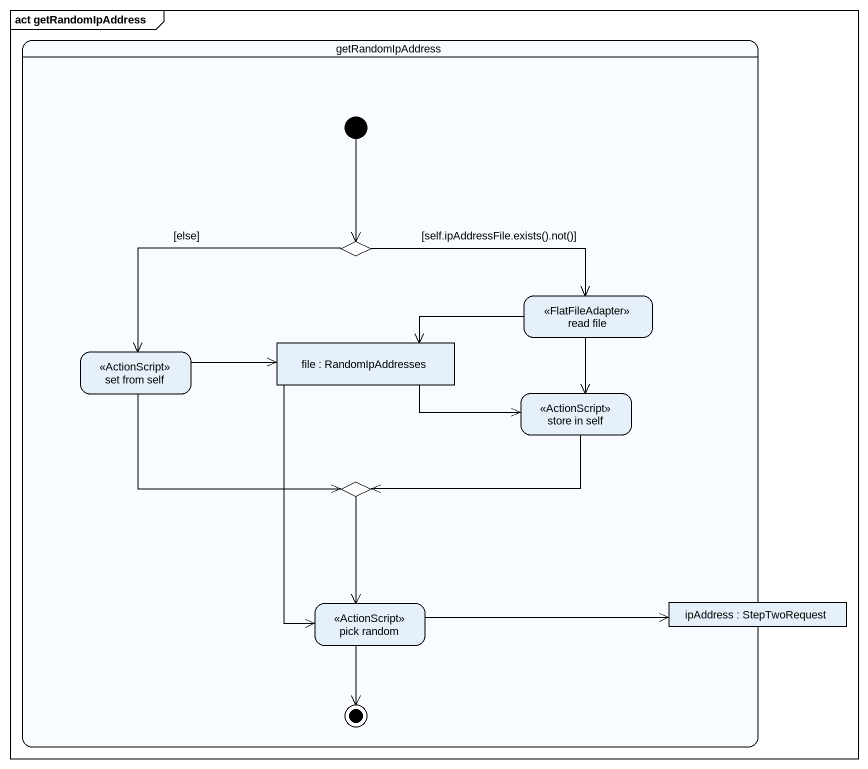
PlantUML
@startuml
mainframe act getRandomIpAddress
hide empty description
state getRandomIpAddress {
  state choice1 <<choice>>
  state "read file" as read_file <<FlatFileAdapter>>
  state "set from self" as set_from_self <<ActionScript>>
  state "file : RandomIpAddresses" as file_ <<object>>
  state "store in self" as store_in_self <<ActionScript>>
  state choice2 <<choice>>
  state "pick random" as pick_random <<ActionScript>>
  state "ipAddress : StepTwoRequest" as ipAddress <<object>>
  [*] --> choice1
  pick_random --> [*]
}
choice1 -right-> read_file : [self.ipAddressFile.exists().not()]
choice1 -left-> set_from_self : [else]
read_file -left-> file_
read_file --> store_in_self
set_from_self -right-> file_
set_from_self -right-> choice2
file_ -right-> store_in_self
file_ --> pick_random
store_in_self -left-> choice2
choice2 --> pick_random
pick_random -right-> ipAddress
@enduml
